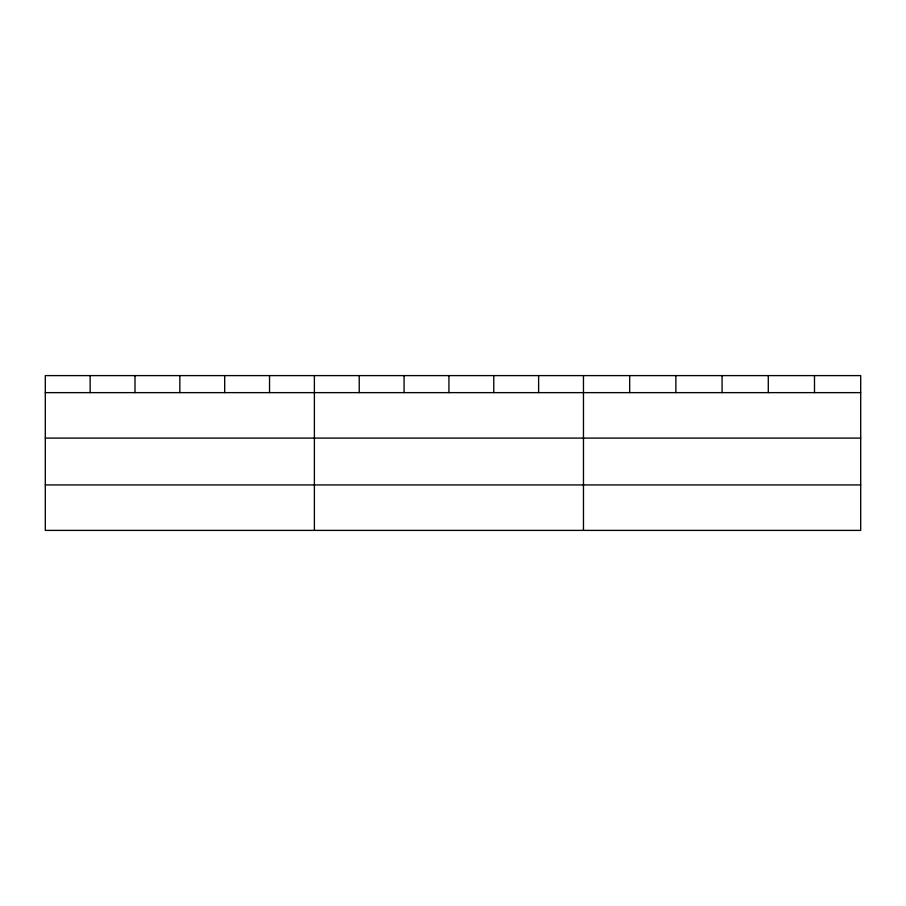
<?xml version="1.0" encoding="UTF-8"?>
<svg xmlns="http://www.w3.org/2000/svg" width="906" height="906" viewBox="0 0 906 906"><rect width="100%" height="100%" fill="white"/><g stroke="black" fill="none" stroke-linecap="round" stroke-linejoin="round"><path stroke-width="1.36" d="M860.7 438.096L860.7 375.605L45.3 375.605L45.3 530.395L860.7 530.395L860.7 438.096L45.3 438.096M45.3 392.638L860.7 392.638M45.3 484.937L860.7 484.937M814.494 375.605L814.494 392.638M768.288 375.605L768.288 392.638M722.082 375.605L722.082 392.638M675.876 375.605L675.876 392.638M629.67 375.605L629.67 392.638M583.464 375.605L583.464 530.395M538.617 375.605L538.617 392.638M493.77 375.605L493.77 392.638M448.923 375.605L448.923 392.638M404.076 375.605L404.076 392.638M359.229 375.605L359.229 392.638M314.382 375.605L314.382 530.395M269.535 375.605L269.535 392.638M224.688 375.605L224.688 392.638M179.841 375.605L179.841 392.638M134.994 375.605L134.994 392.638M90.147 375.605L90.147 392.638"/></g></svg>
